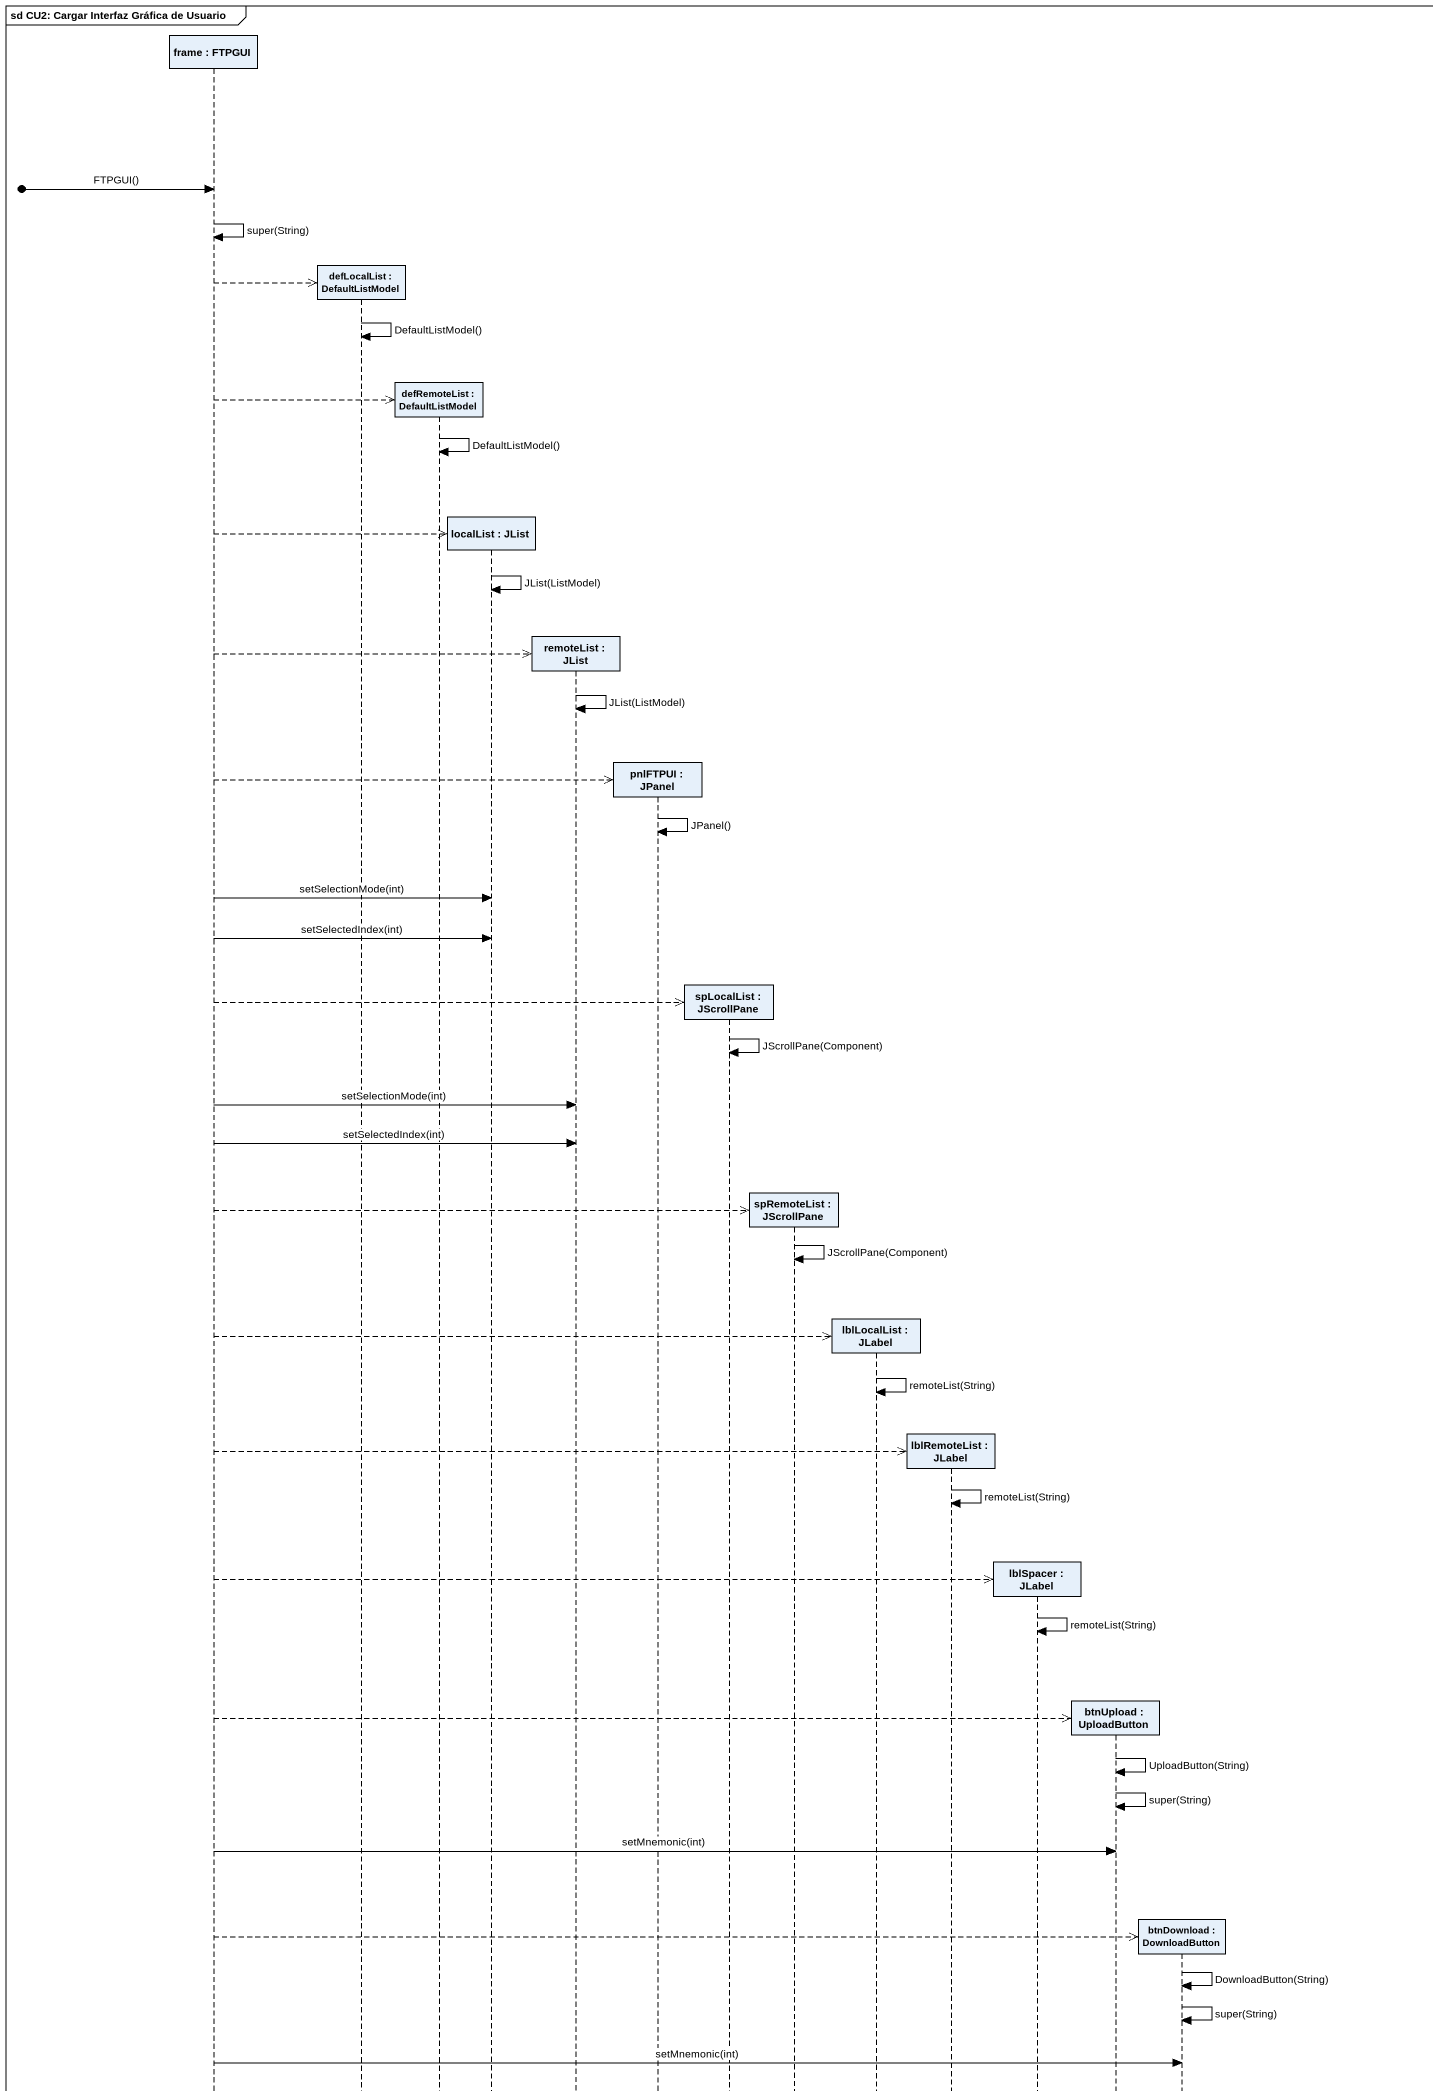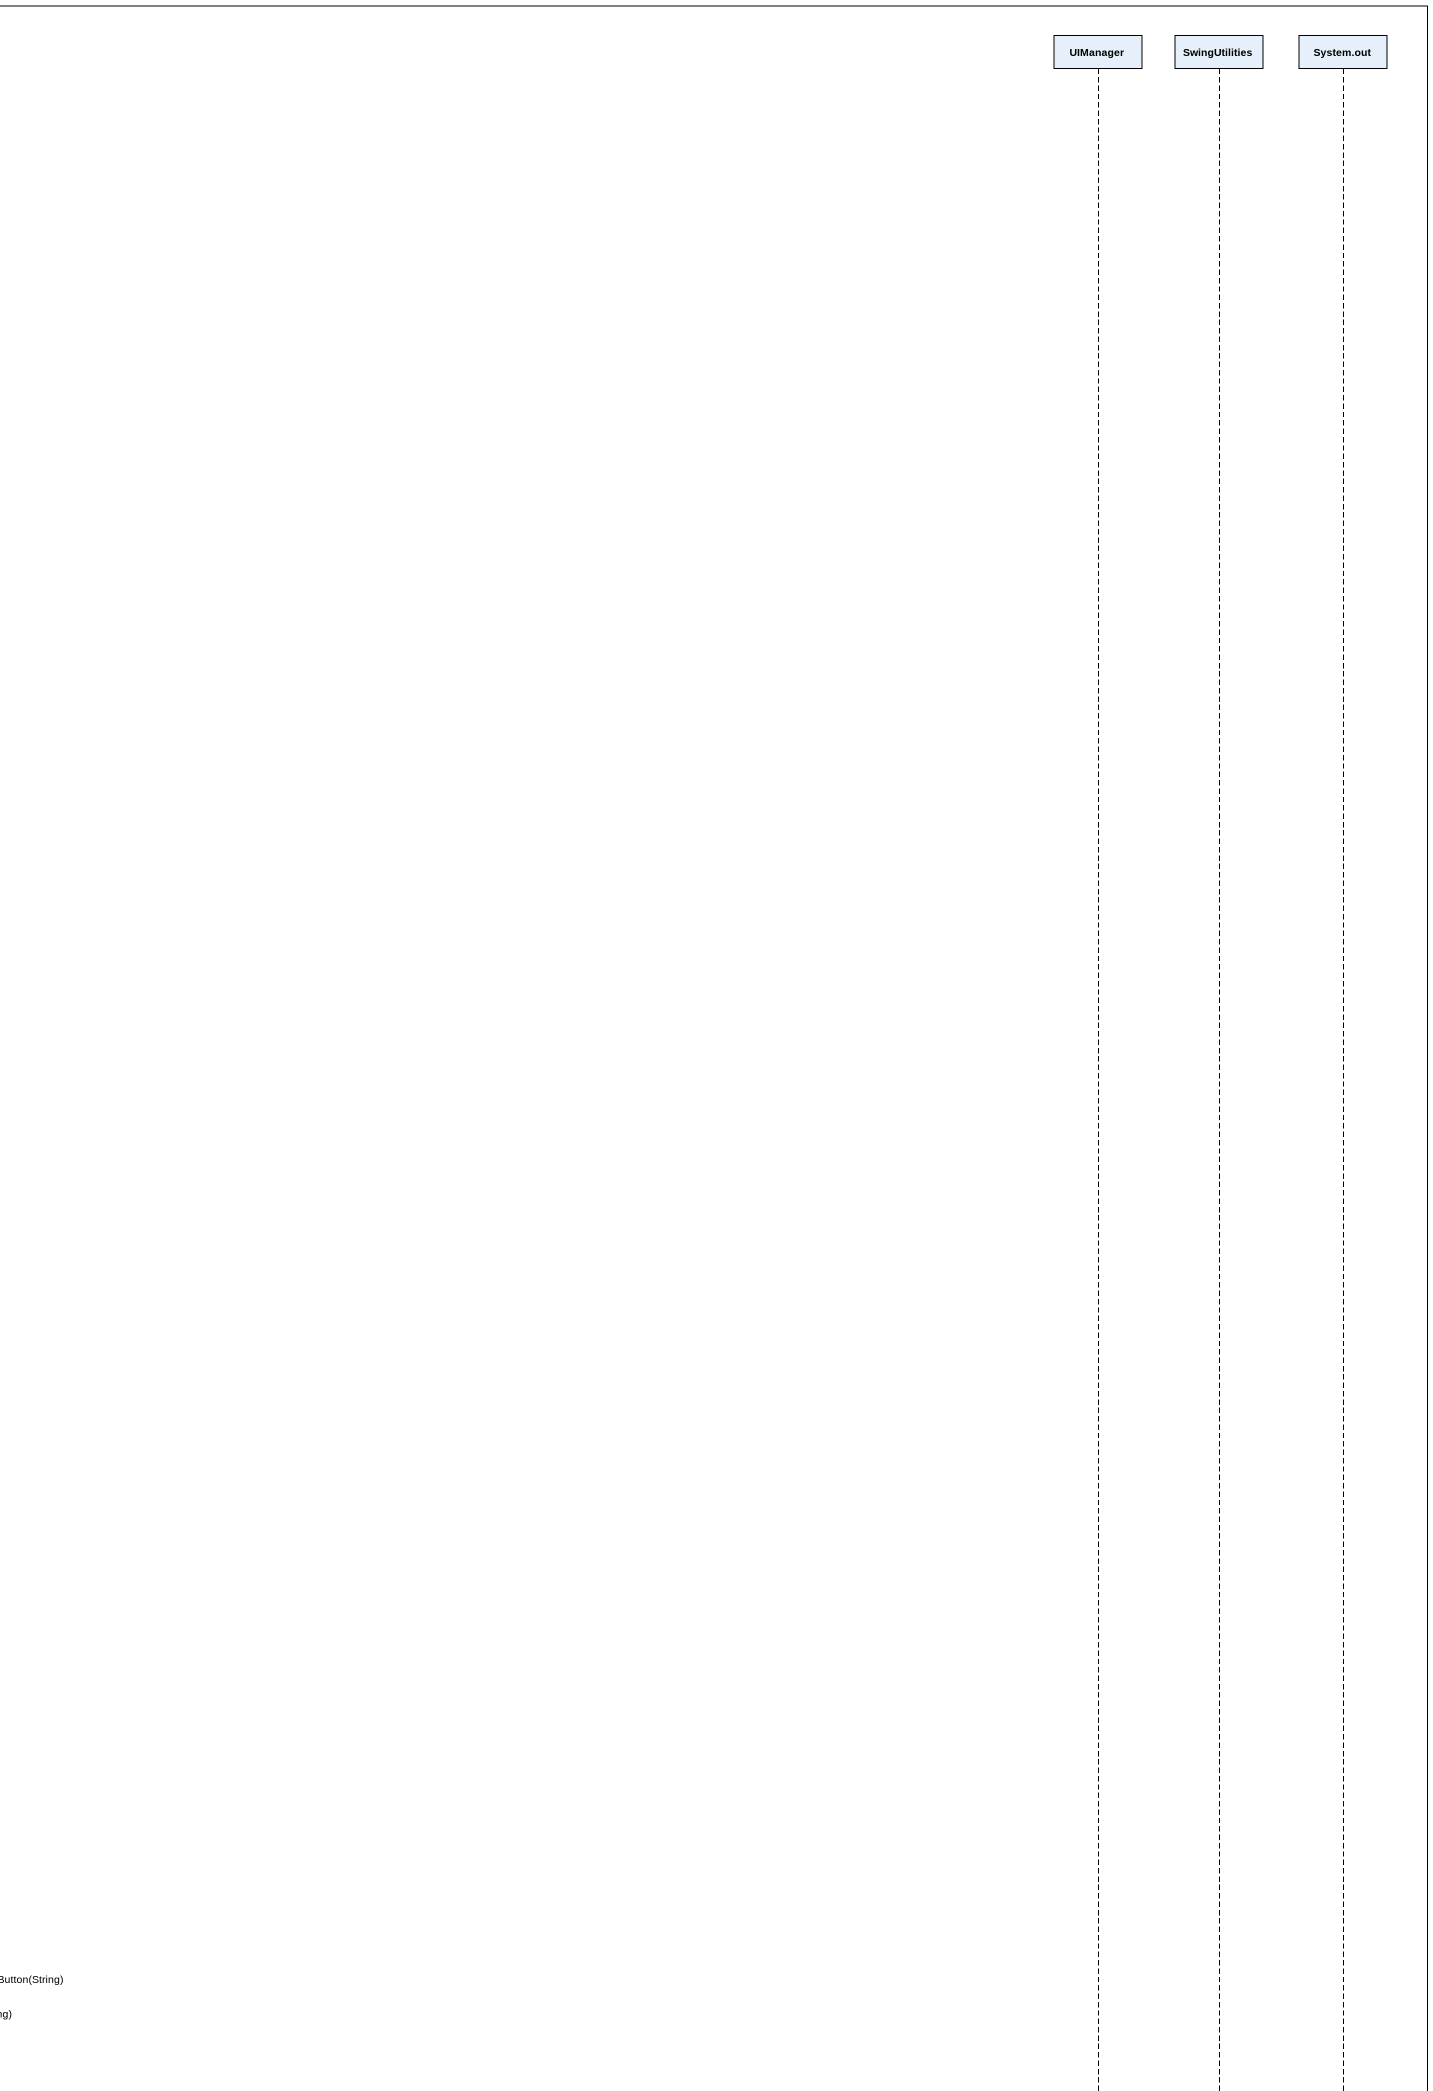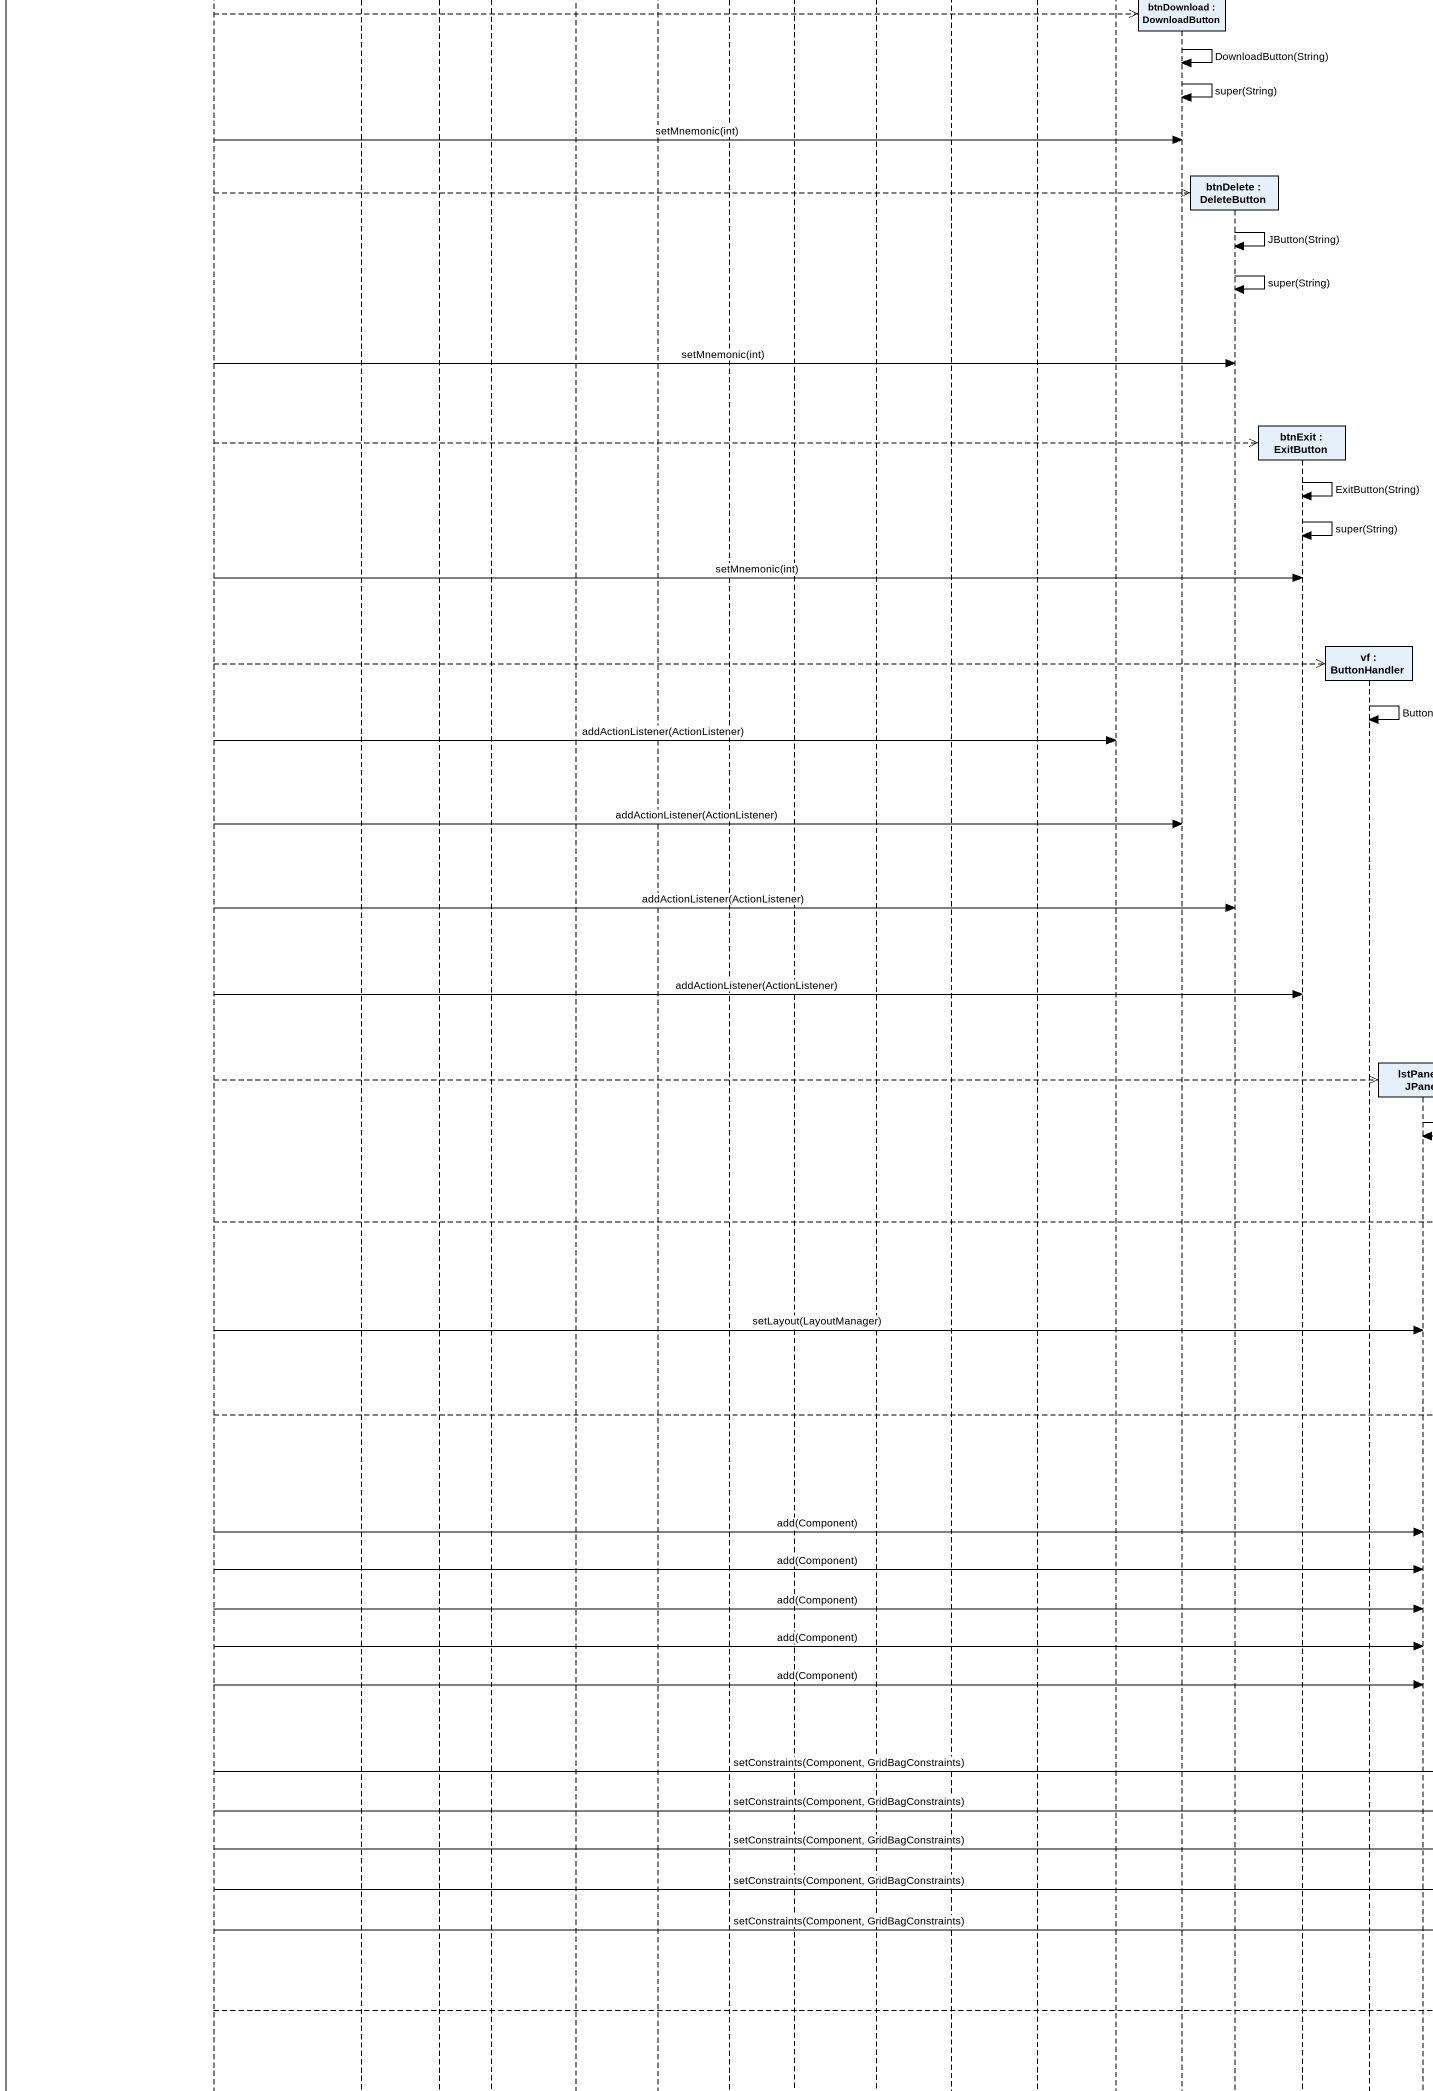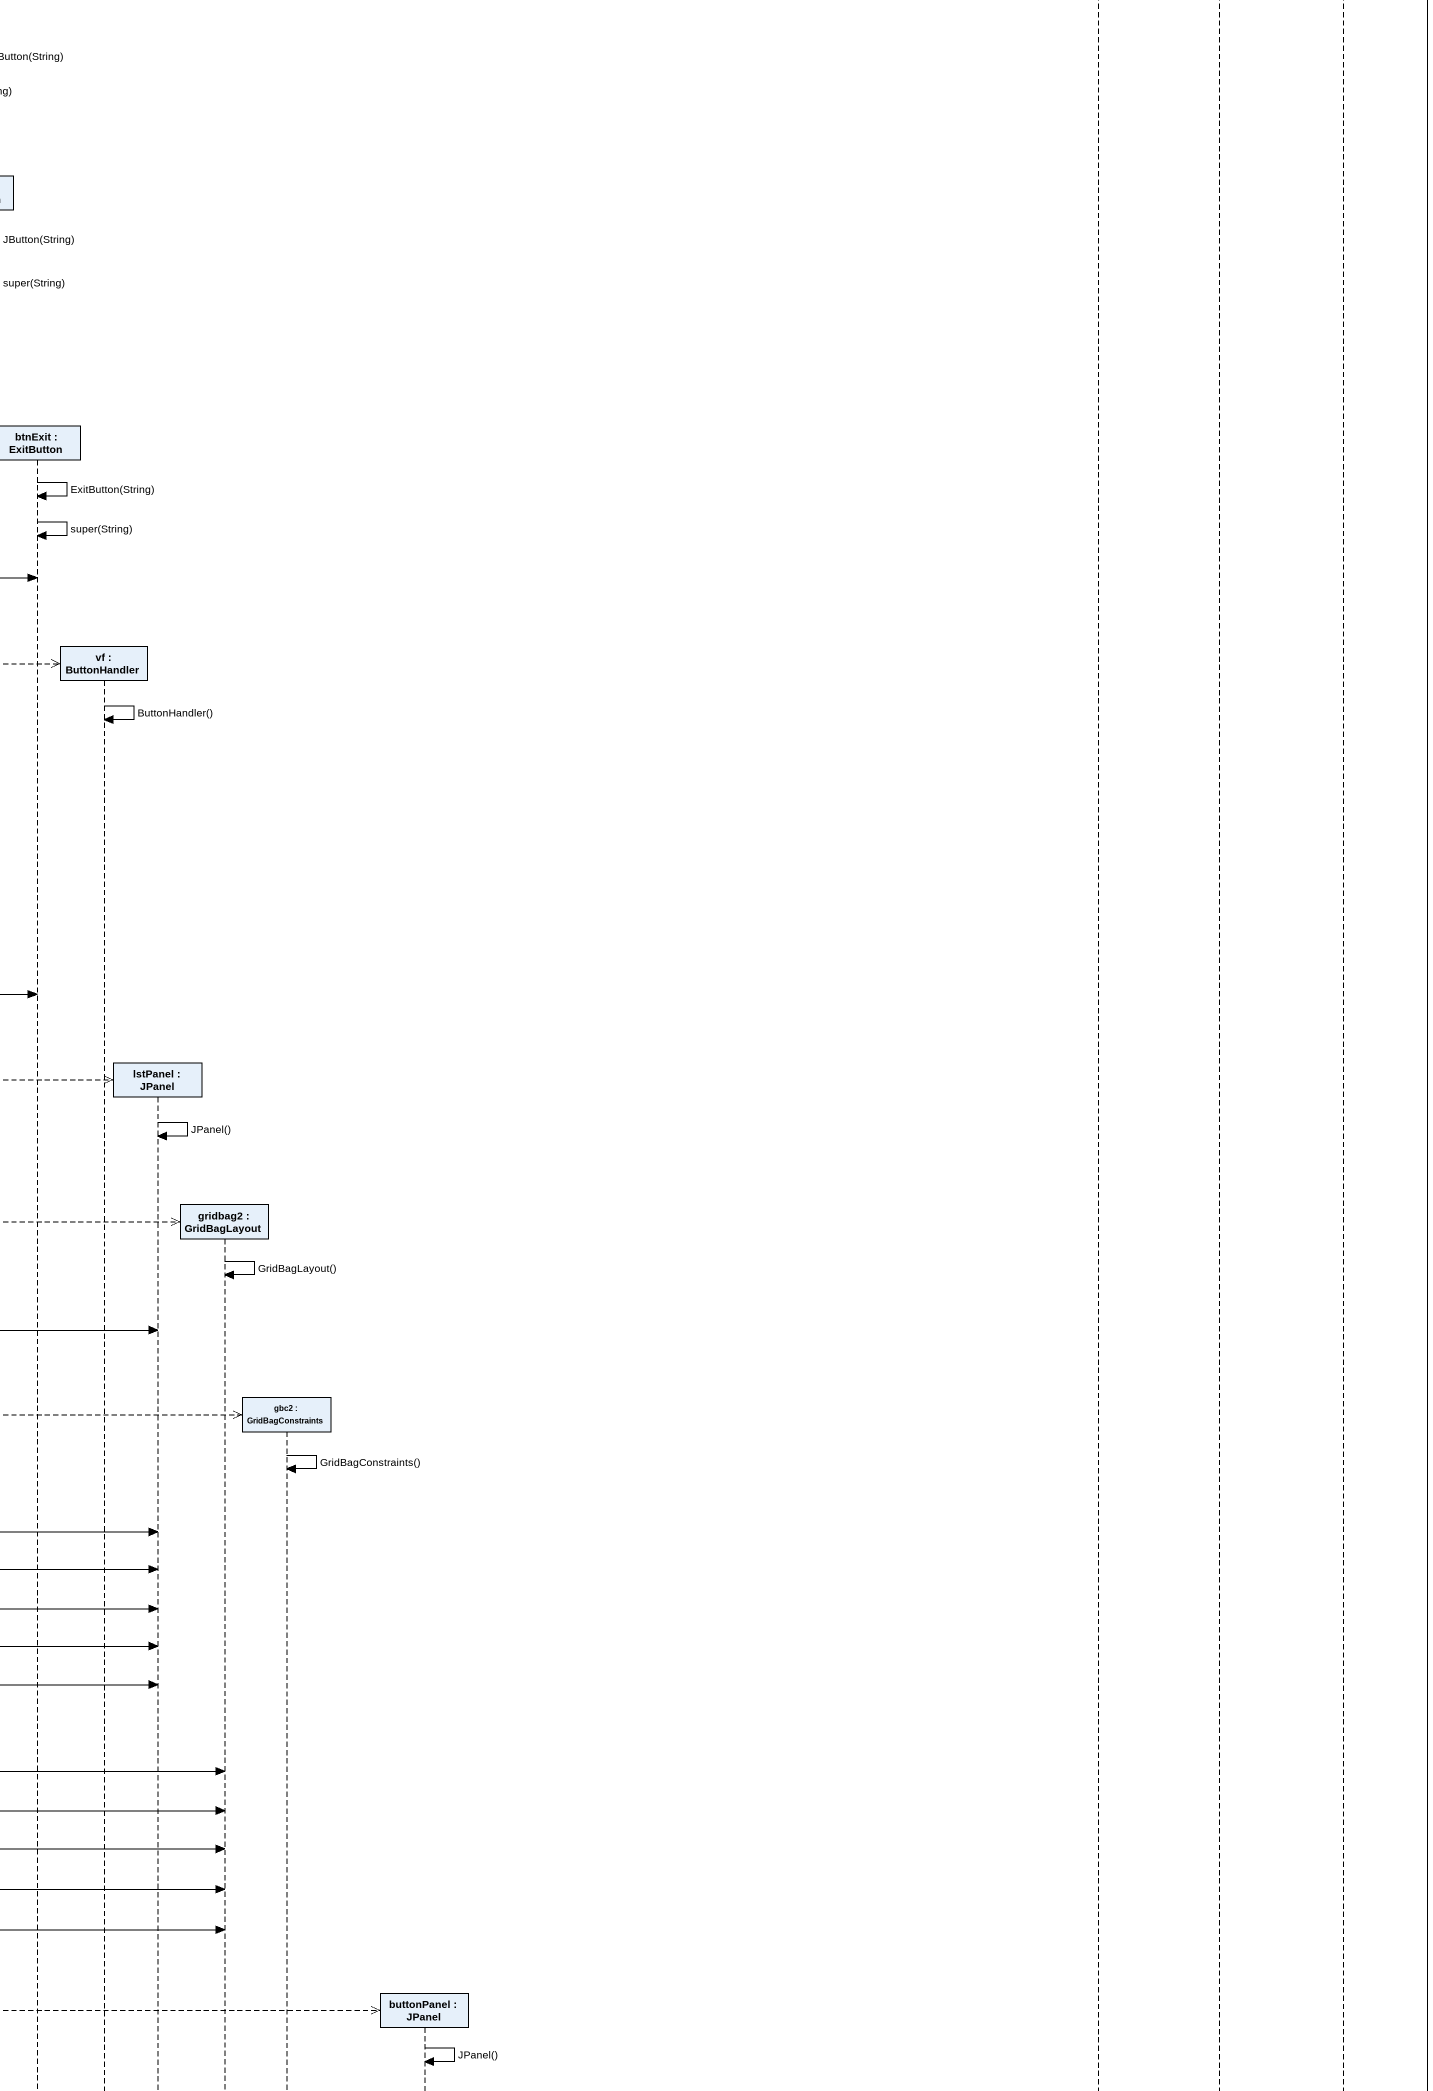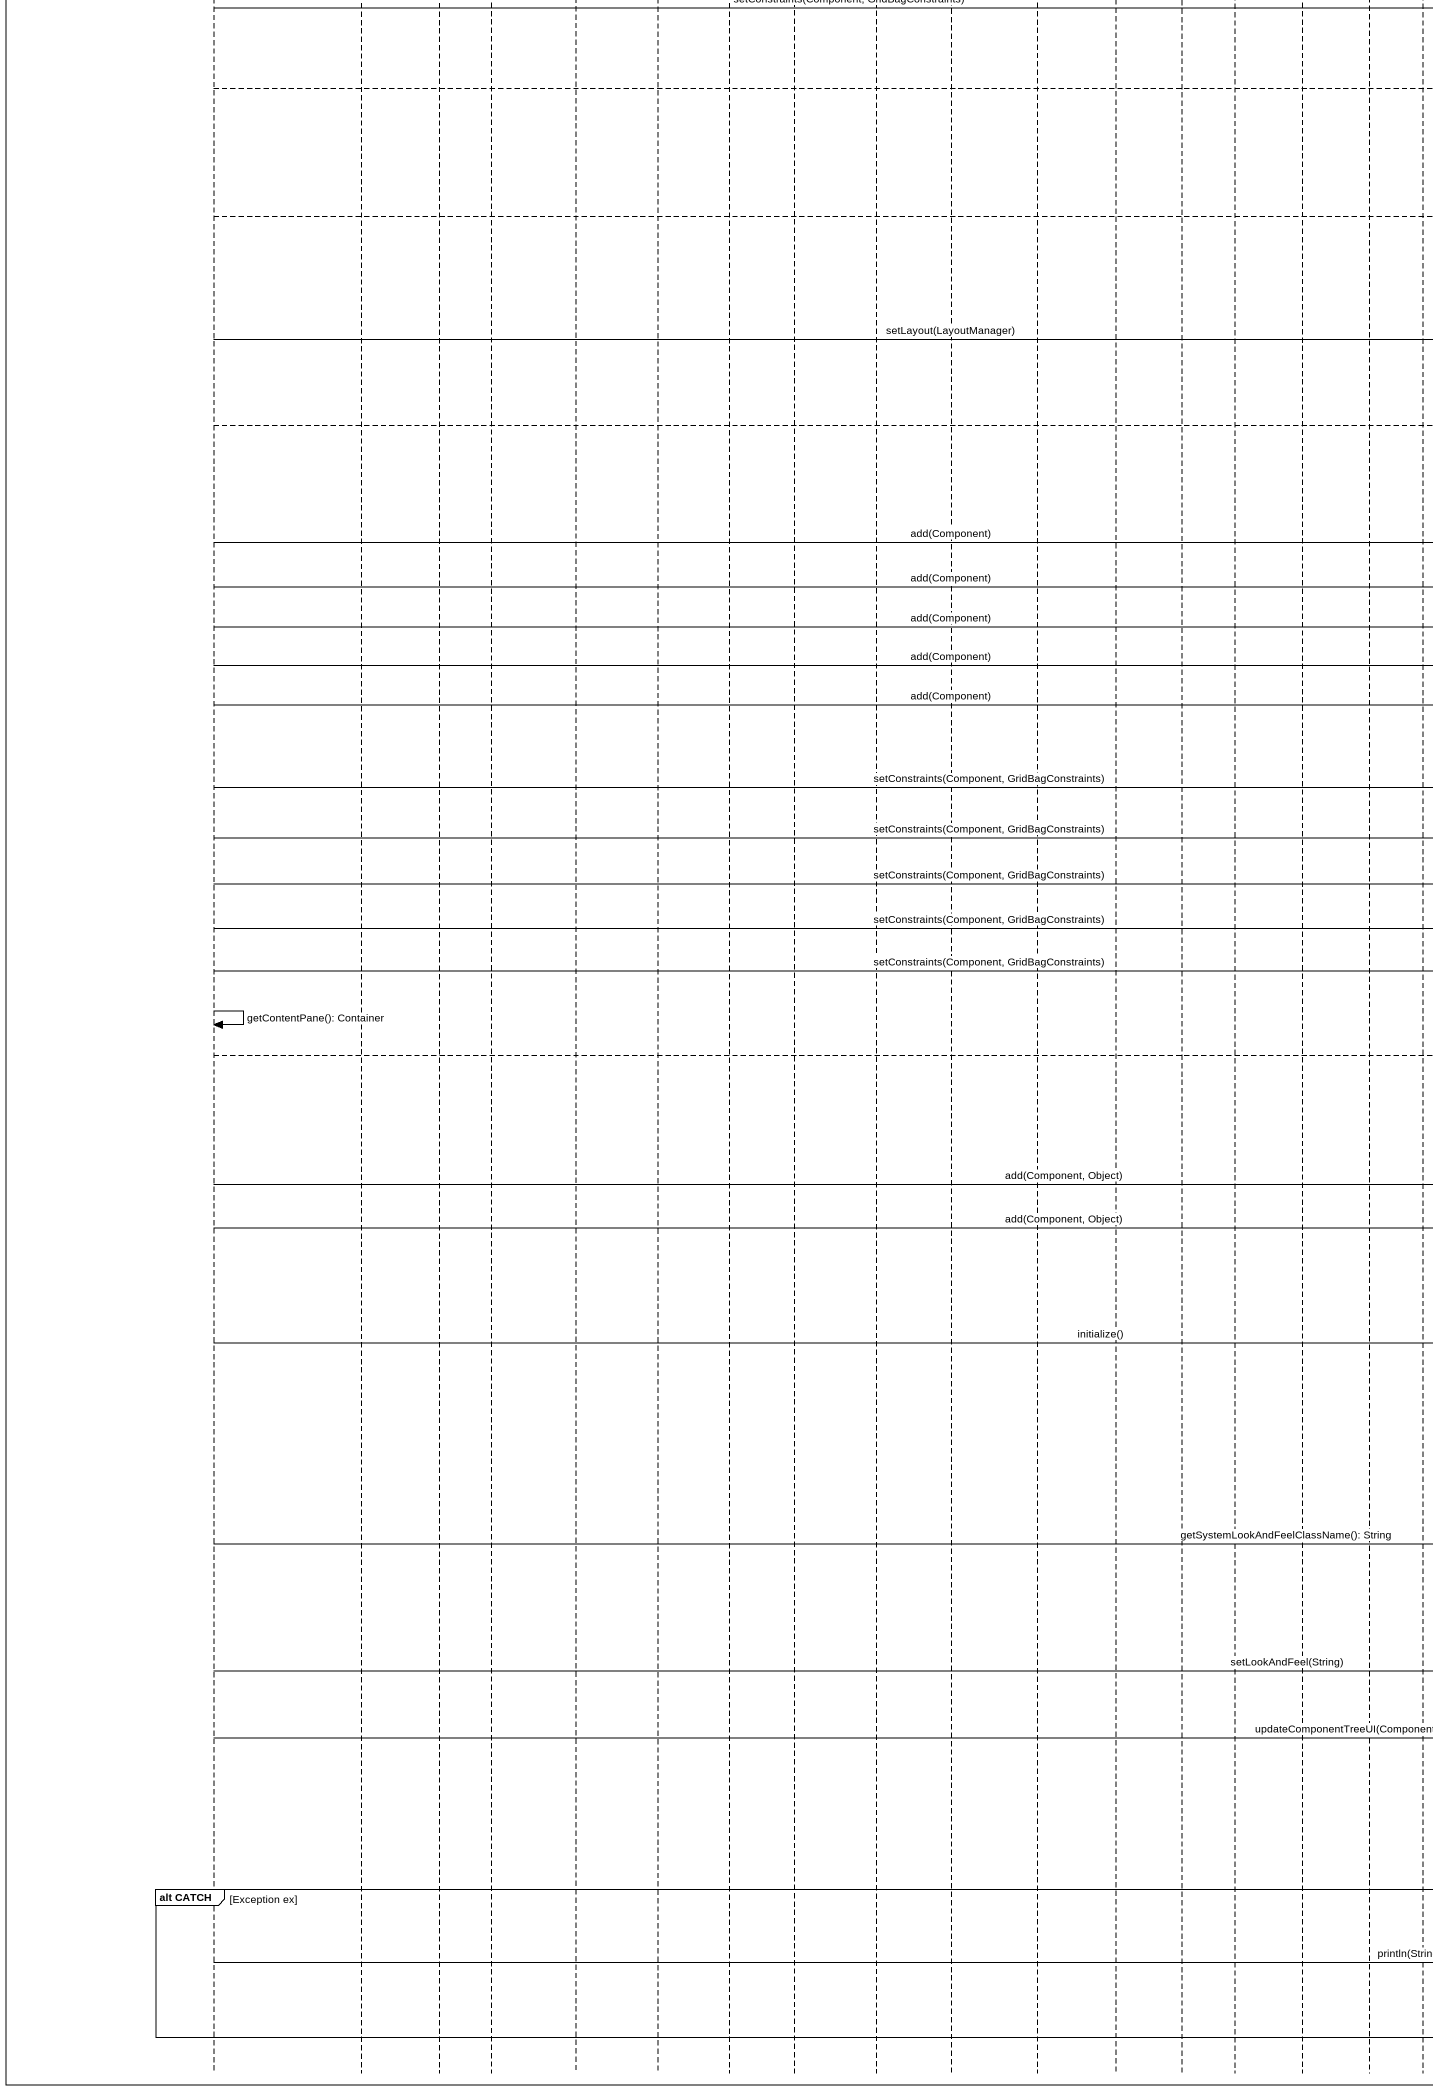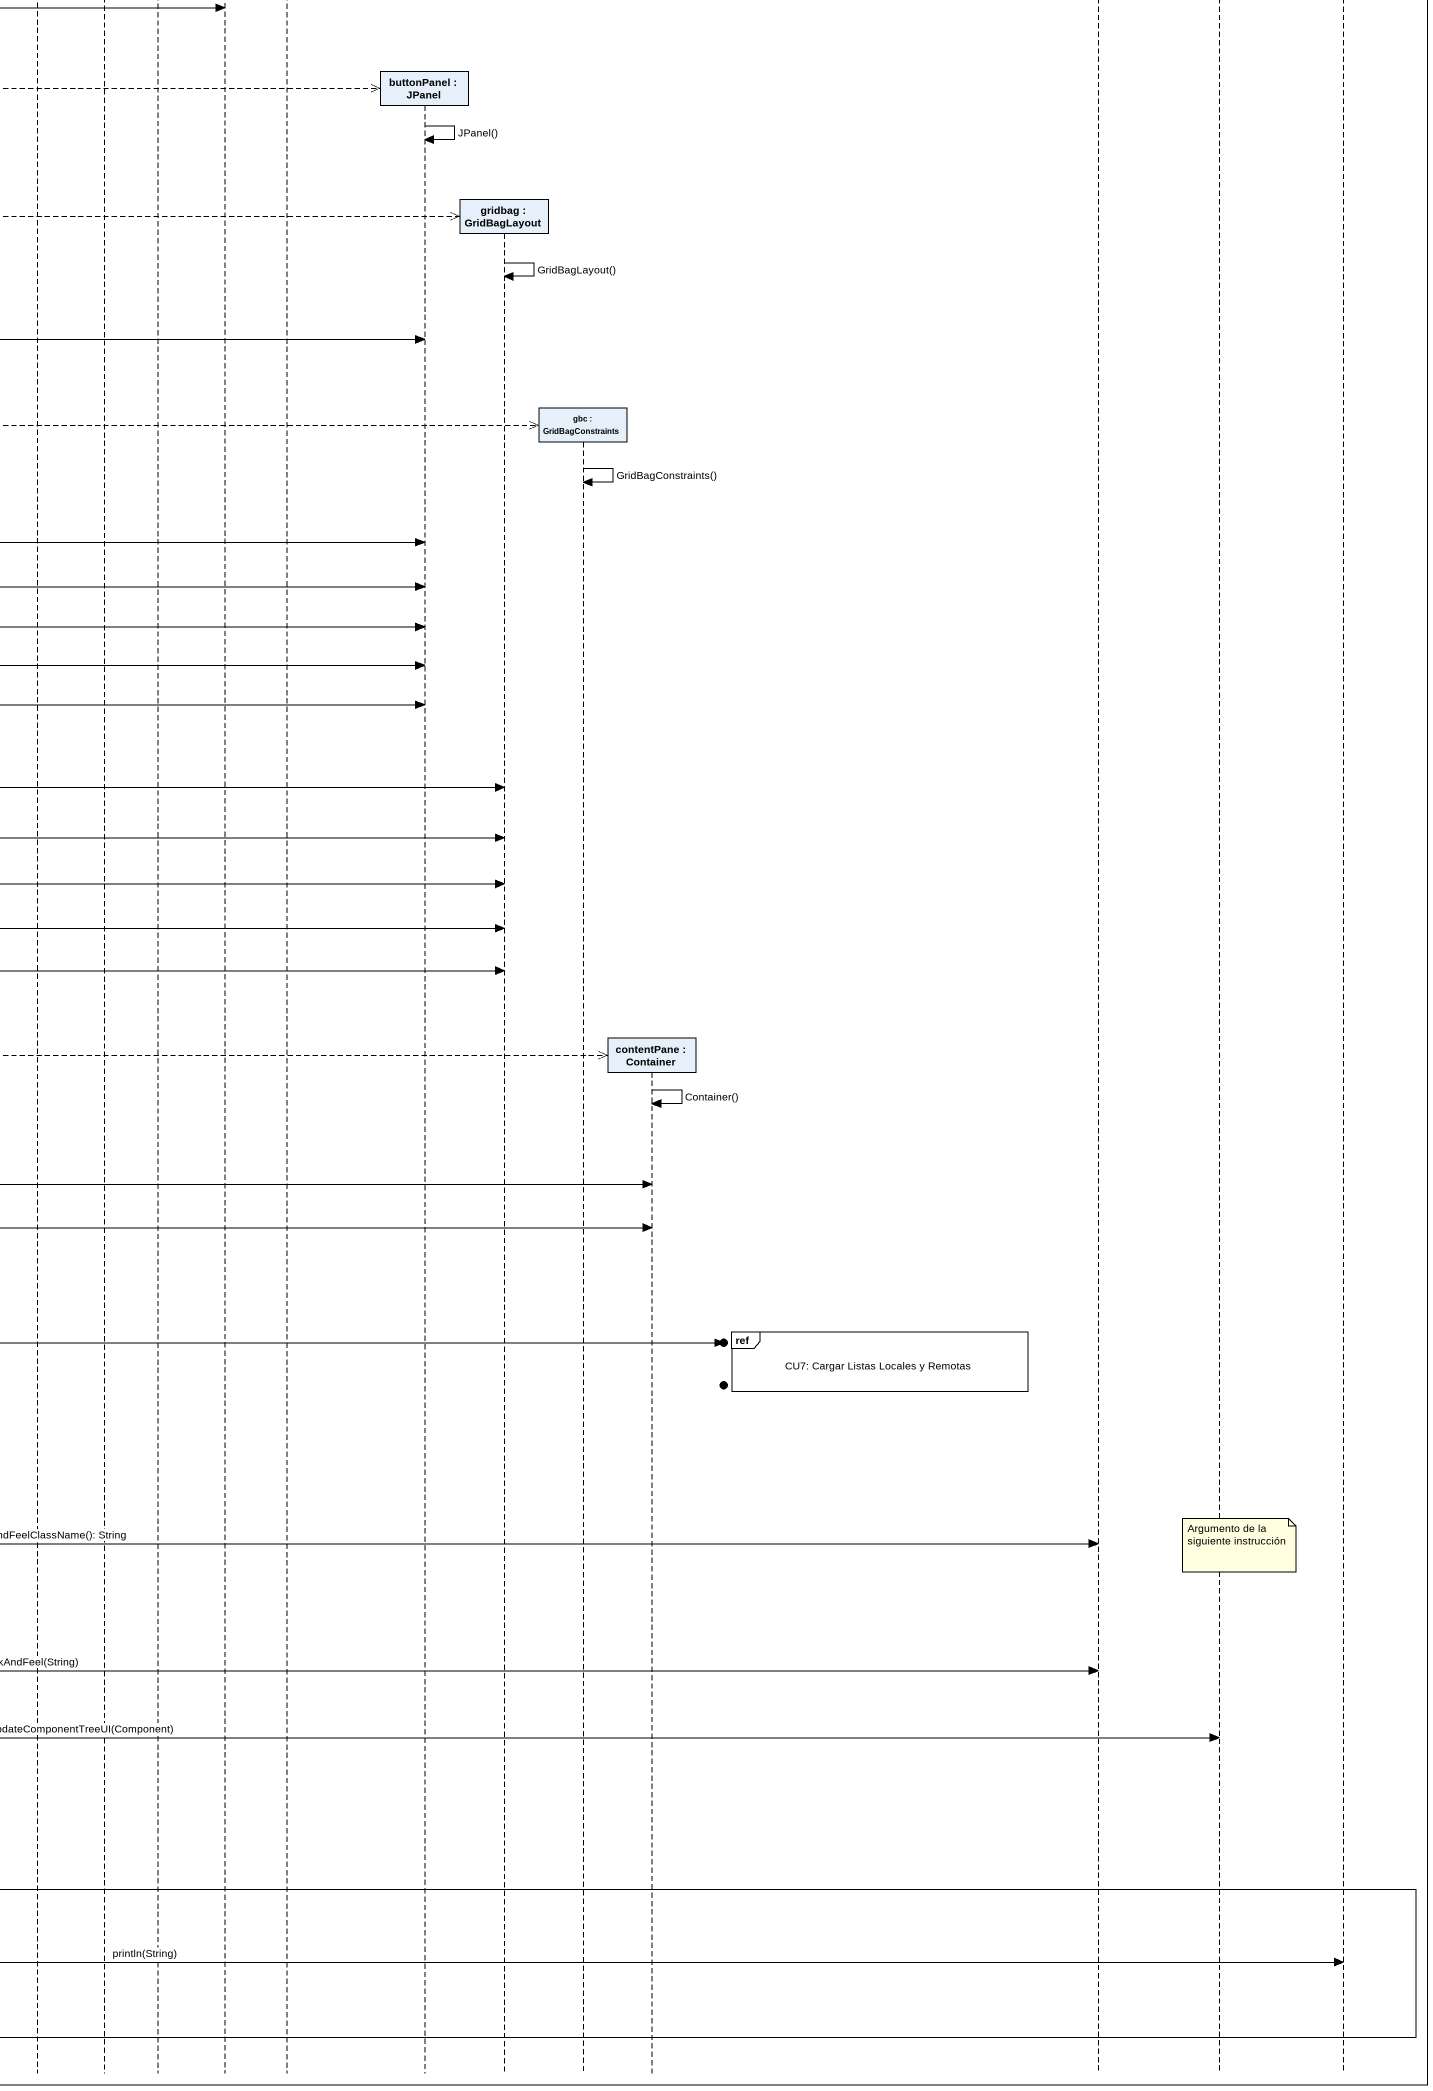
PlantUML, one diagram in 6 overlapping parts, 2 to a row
@startuml
mainframe sd CU2: Cargar Interfaz Gráfica de Usuario
hide footbox
participant "frame : FTPGUI" as frame_
participant "defLocalList : DefaultListModel" as defLocalList
participant "defRemoteList : DefaultListModel" as defRemoteList
participant "localList : JList" as localList
participant "remoteList : JList" as remoteList
participant "pnlFTPUI : JPanel" as pnlFTPUI
participant "spLocalList : JScrollPane" as spLocalList
participant "spRemoteList : JScrollPane" as spRemoteList
participant "lblLocalList : JLabel" as lblLocalList
participant "lblRemoteList : JLabel" as lblRemoteList
participant "lblSpacer : JLabel" as lblSpacer
participant "btnUpload : UploadButton" as btnUpload
participant "btnDownload : DownloadButton" as btnDownload
participant "btnDelete : DeleteButton" as btnDelete
participant "btnExit : ExitButton" as btnExit
participant "vf : ButtonHandler" as vf
participant "lstPanel : JPanel" as lstPanel
participant "gridbag2 : GridBagLayout" as gridbag2
participant "gbc2 : GridBagConstraints" as gbc2
participant "buttonPanel : JPanel" as buttonPanel
participant "gridbag : GridBagLayout" as gridbag
participant "gbc : GridBagConstraints" as gbc
participant "contentPane : Container" as contentPane
participant UIManager
participant SwingUtilities
participant "System.out" as System_out

[o-> frame_ : FTPGUI()
frame_ -> frame_ : super(String)
frame_ -->> defLocalList **
defLocalList -> defLocalList : DefaultListModel()
frame_ -->> defRemoteList **
defRemoteList -> defRemoteList : DefaultListModel()
frame_ -->> localList **
localList -> localList : JList(ListModel)
frame_ -->> remoteList **
remoteList -> remoteList : JList(ListModel)
frame_ -->> pnlFTPUI **
pnlFTPUI -> pnlFTPUI : JPanel()
frame_ -> localList : setSelectionMode(int)
frame_ -> localList : setSelectedIndex(int)
frame_ -->> spLocalList **
spLocalList -> spLocalList : JScrollPane(Component)
frame_ -> remoteList : setSelectionMode(int)
frame_ -> remoteList : setSelectedIndex(int)
frame_ -->> spRemoteList **
spRemoteList -> spRemoteList : JScrollPane(Component)
frame_ -->> lblLocalList **
lblLocalList -> lblLocalList : remoteList(String)
frame_ -->> lblRemoteList **
lblRemoteList -> lblRemoteList : remoteList(String)
frame_ -->> lblSpacer **
lblSpacer -> lblSpacer : remoteList(String)
frame_ -->> btnUpload **
btnUpload -> btnUpload : UploadButton(String)
btnUpload -> btnUpload : super(String)
frame_ -> btnUpload : setMnemonic(int)
frame_ -->> btnDownload **
btnDownload -> btnDownload : DownloadButton(String)
btnDownload -> btnDownload : super(String)
frame_ -> btnDownload : setMnemonic(int)
frame_ -->> btnDelete **
btnDelete -> btnDelete : JButton(String)
btnDelete -> btnDelete : super(String)
frame_ -> btnDelete : setMnemonic(int)
frame_ -->> btnExit **
btnExit -> btnExit : ExitButton(String)
btnExit -> btnExit : super(String)
frame_ -> btnExit : setMnemonic(int)
frame_ -->> vf **
vf -> vf : ButtonHandler()
frame_ -> btnUpload : addActionListener(ActionListener)
frame_ -> btnDownload : addActionListener(ActionListener)
frame_ -> btnDelete : addActionListener(ActionListener)
frame_ -> btnExit : addActionListener(ActionListener)
frame_ -->> lstPanel **
lstPanel -> lstPanel : JPanel()
frame_ -->> gridbag2 **
gridbag2 -> gridbag2 : GridBagLayout()
frame_ -> lstPanel : setLayout(LayoutManager)
frame_ -->> gbc2 **
gbc2 -> gbc2 : GridBagConstraints()
frame_ -> lstPanel : add(Component)
frame_ -> lstPanel : add(Component)
frame_ -> lstPanel : add(Component)
frame_ -> lstPanel : add(Component)
frame_ -> lstPanel : add(Component)
frame_ -> gridbag2 : setConstraints(Component, GridBagConstraints)
frame_ -> gridbag2 : setConstraints(Component, GridBagConstraints)
frame_ -> gridbag2 : setConstraints(Component, GridBagConstraints)
frame_ -> gridbag2 : setConstraints(Component, GridBagConstraints)
frame_ -> gridbag2 : setConstraints(Component, GridBagConstraints)
frame_ -->> buttonPanel **
buttonPanel -> buttonPanel : JPanel()
frame_ -->> gridbag **
gridbag -> gridbag : GridBagLayout()
frame_ -> buttonPanel : setLayout(LayoutManager)
frame_ -->> gbc **
gbc -> gbc : GridBagConstraints()
frame_ -> buttonPanel : add(Component)
frame_ -> buttonPanel : add(Component)
frame_ -> buttonPanel : add(Component)
frame_ -> buttonPanel : add(Component)
frame_ -> buttonPanel : add(Component)
frame_ -> gridbag : setConstraints(Component, GridBagConstraints)
frame_ -> gridbag : setConstraints(Component, GridBagConstraints)
frame_ -> gridbag : setConstraints(Component, GridBagConstraints)
frame_ -> gridbag : setConstraints(Component, GridBagConstraints)
frame_ -> gridbag : setConstraints(Component, GridBagConstraints)
frame_ -> frame_ : getContentPane(): Container
frame_ -->> contentPane **
contentPane -> contentPane : Container()
frame_ -> contentPane : add(Component, Object)
frame_ -> contentPane : add(Component, Object)
ref over UIManager : CU7: Cargar Listas Locales y Remotas
frame_ ->o] : initialize()
frame_ -> UIManager : getSystemLookAndFeelClassName(): String
note over SwingUtilities : Argumento de la siguiente instrucción
frame_ -> UIManager : setLookAndFeel(String)
frame_ -> SwingUtilities : updateComponentTreeUI(Component)
group alt CATCH [Exception ex]
  frame_ -> System_out : println(String)
end
@enduml
